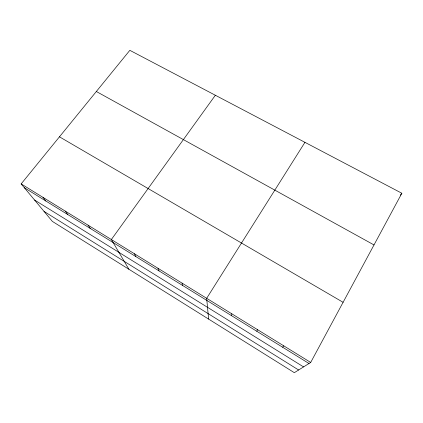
<?xml version="1.0" encoding="UTF-8"?>
<svg xmlns="http://www.w3.org/2000/svg" width="423" height="423" viewBox="0 0 423 423"><rect width="100%" height="100%" fill="white"/><g stroke="black" fill="none" stroke-linecap="round" stroke-linejoin="round"><path stroke-width="0.63" d="M231.571 315.695L231.82 313.808M256.819 331.283L257.522 329.66M310.694 362.442L401.85 193.253L129.845 50.321L21.15 183.91L52.357 221.398L294.334 372.679L310.694 362.442L21.15 183.91M304.946 142.334L206.673 298.305L208.608 319.079M215.355 95.254L111.355 239.534L128.872 269.234M400.348 195.109L401.85 193.253M282.617 347.214L283.807 345.866M96.338 91.505L374.001 244.938M59.463 136.825L343.095 302.302M24.317 187.717L309.002 363.505M34.564 200.026L303.571 366.9M44.045 211.415L298.622 369.993M42.998 197.382L45.843 201.004M65.301 211.135L67.812 214.572M88.084 225.184L90.242 228.425M134.429 253.758L135.846 256.587M157.996 268.293L159.027 270.894M182.07 283.135L182.694 285.509"/></g></svg>
